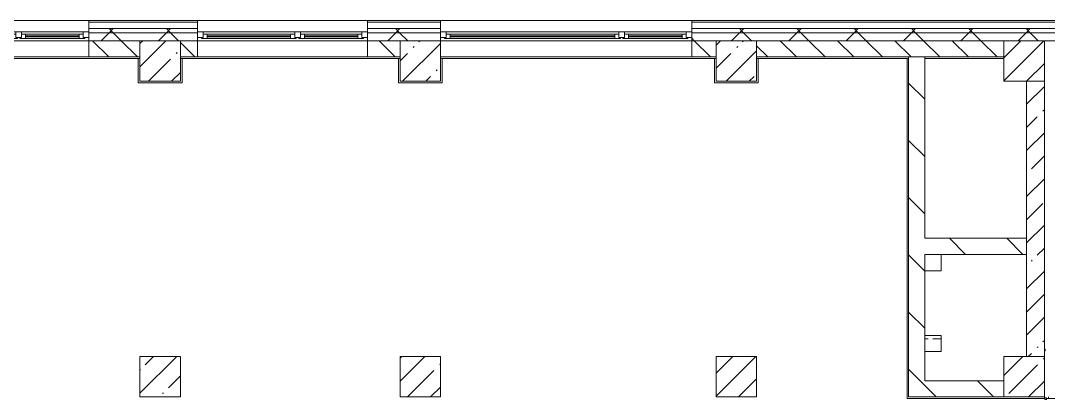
# Model space of a CAD drawing. Header units: millimetres. Extents: x 2623 to 211276, y -8553 to 29000.
# Drawn here: x 156334 to 169016, y 22669 to 27350 of the extents above; entities that cross this region are included whole.
import ezdxf

# ---------------------------------------------------------------- set-up
doc = ezdxf.new("R2010")
doc.units = ezdxf.units.MM
doc.linetypes.add('200_ШТРИХ__ш1_п0_6_', pattern=[160, 100, -60])
for name, color, linetype, lineweight in [('A-DETL-MBND-1', 7, '200_ШТРИХ__ш1_п0_6_', 9), ('A-GLAZ-1', 7, 'Continuous', 5), ('A-WALL', 7, 'Continuous', 9), ('A-WALL-3', 7, 'Continuous', 5), ('I-WALL-3', 7, 'Continuous', 5), ('S-COLS-2', 7, 'Continuous', 5)]:
    doc.layers.add(name, color=color, linetype=linetype, lineweight=lineweight)
doc.layers.add('A-FLOR-3', color=7, linetype='Continuous', lineweight=5, true_color=0xaaaaaa)
pattern_1 = [(45, (84266.1, 0), (-285.1231, 285.1231), []), (45, (84551.2, 0), (-285.1231, 285.1231), [504.031, -100.806, 16.764, -84.042])]
pattern_2 = [(45, (84266.1, 0), (-353.5534, 353.5534), []), (135, (84266.1, 0), (-353.5534, -353.5534), [])]
pattern_3 = [(135, (84266.1, 0), (-353.5534, -353.5534), [])]

# ---------------------------------------------------------------- blocks, each defined once
blk = doc.blocks.new('BSC_Колонна _Прямоугольная - 500х500-23287078-3_1_1_птичка')
at = {"layer": 'S-COLS-2'}
h = blk.add_hatch(dxfattribs=at)
h.set_pattern_fill('FP_68', color=256, style=0, pattern_type=2)
h.set_pattern_definition([(45, (-84450, -22950), (-285.1231, 285.1231), []), (45, (-84164.88, -22950), (-285.1231, 285.1231), [504.031, -100.806, 16.764, -84.042])])
h.paths.add_polyline_path([(-250, -250), (250, -250), (250, 250), (-250, 250), (-250, -160)])
for p, q in [((250, 250), (-250, 250)), ((-250, 250), (-250, -250)), ((250, -250), (250, 250)), ((-250, -250), (250, -250))]:
    blk.add_line(p, q, dxfattribs=at)
blk = doc.blocks.new('BSC_Колонна _Прямоугольная - 500х500-V76-3_1_1_птичка')
at = {"layer": 'S-COLS-2'}
h = blk.add_hatch(dxfattribs=at)
h.set_pattern_fill('FP_83', color=256, style=0, pattern_type=2)
h.set_pattern_definition([(45, (-77000, -22950), (-285.1231, 285.1231), []), (45, (-76714.88, -22950), (-285.1231, 285.1231), [504.031, -100.806, 16.764, -84.042])])
h.paths.add_polyline_path([(-250, -250), (250, -250), (250, 250), (-250, 250)])
for p, q in [((250, 250), (-250, 250)), ((-250, 250), (-250, -250)), ((250, -250), (250, 250)), ((-250, -250), (250, -250))]:
    blk.add_line(p, q, dxfattribs=at)
blk = doc.blocks.new('BSC_Колонна _Прямоугольная - 500х500-V77-3_1_1_птичка')
at = {"layer": 'S-COLS-2'}
h = blk.add_hatch(dxfattribs=at)
h.set_pattern_fill('FP_84', color=256, style=0, pattern_type=2)
h.set_pattern_definition([(45, (-73790, -22950), (-285.1231, 285.1231), []), (45, (-73504.88, -22950), (-285.1231, 285.1231), [504.031, -100.806, 16.764, -84.042])])
h.paths.add_polyline_path([(-250, -250), (250, -250), (250, 250), (-250, 250)])
for p, q in [((250, 250), (-250, 250)), ((-250, 250), (-250, -250)), ((250, -250), (250, 250)), ((-250, -250), (250, -250))]:
    blk.add_line(p, q, dxfattribs=at)
blk = doc.blocks.new('120_Окно_СКБ_2Ст - 120_Окно_СКБ_2Ст 3100х2500 _мал_створка слева_ 2-19089248-3_1_1_птичка')
at = {"layer": 'A-GLAZ-1'}
for p, q in [((-1550, -75), (-1550, -5)), ((-1550, -5), (-1480, -5)), ((1550, -5), (-1550, -5)), ((-1480, -75), (-1550, -75)), ((-1550, -75), (-1500, -75)), ((-1480, -75), (-1500, -75)), ((-1500, -75), (-1500, -85)), ((-1500, -85), (670, -85)), ((670, -85), (-1500, -85)), ((-1480, -5), (-1480, -75)), ((650, -35), (-1480, -35)), ((-1480, -35), (-1480, -75)), ((-1430, -85), (-1430, -35)), ((-1430, -55), (600, -55)), ((600, -65), (-1430, -65)), ((600, -85), (600, -35)), ((650, -75), (650, -5)), ((650, -5), (720, -5)), ((650, -75), (650, -35)), ((720, -75), (650, -75)), ((670, -75), (650, -75)), ((670, -75), (700, -75)), ((670, -85), (670, -75)), ((720, -75), (700, -75)), ((700, -75), (700, -85)), ((700, -85), (1500, -85)), ((1500, -85), (700, -85)), ((720, -5), (720, -75)), ((1480, -35), (720, -35)), ((720, -35), (720, -75)), ((770, -85), (770, -35)), ((770, -55), (1430, -55)), ((1430, -65), (770, -65)), ((1430, -85), (1430, -35)), ((1480, -75), (1480, -5)), ((1480, -5), (1550, -5)), ((1480, -75), (1480, -35)), ((1550, -75), (1480, -75)), ((1500, -75), (1480, -75)), ((1500, -75), (1550, -75)), ((1500, -85), (1500, -75)), ((1550, -5), (1550, -75))]:
    blk.add_line(p, q, dxfattribs=at)
blk = doc.blocks.new('120_Окно_СКБ_2Ст - 120_Окно_СКБ_2Ст 2100х2400 _мал створка справа_-19092174-3_1_1_птичка')
at = {"layer": 'A-GLAZ-1'}
for p, q in [((-1050, -75), (-1050, -5)), ((-1050, -5), (-980, -5)), ((1050, -5), (-1050, -5)), ((-980, -75), (-1050, -75)), ((-1050, -75), (-1000, -75)), ((-980, -75), (-1000, -75)), ((-1000, -75), (-1000, -85)), ((-1000, -85), (170, -85)), ((170, -85), (-1000, -85)), ((-980, -5), (-980, -75)), ((150, -35), (-980, -35)), ((-980, -35), (-980, -75)), ((-930, -85), (-930, -35)), ((-930, -55), (100, -55)), ((100, -65), (-930, -65)), ((100, -85), (100, -35)), ((150, -75), (150, -5)), ((150, -5), (220, -5)), ((150, -75), (150, -35)), ((220, -75), (150, -75)), ((170, -75), (150, -75)), ((170, -75), (200, -75)), ((170, -85), (170, -75)), ((220, -75), (200, -75)), ((200, -75), (200, -85)), ((200, -85), (1000, -85)), ((1000, -85), (200, -85)), ((220, -5), (220, -75)), ((980, -35), (220, -35)), ((220, -35), (220, -75)), ((270, -85), (270, -35)), ((270, -55), (930, -55)), ((930, -65), (270, -65)), ((930, -85), (930, -35)), ((980, -75), (980, -5)), ((980, -5), (1050, -5)), ((980, -75), (980, -35)), ((1050, -75), (980, -75)), ((1000, -75), (980, -75)), ((1000, -75), (1050, -75)), ((1000, -85), (1000, -75)), ((1050, -5), (1050, -75))]:
    blk.add_line(p, q, dxfattribs=at)
blk = doc.blocks.new('BSC_Колонна _Прямоугольная - 500х500-V129-3_1_1_птичка')
at = {"layer": 'S-COLS-2'}
h = blk.add_hatch(dxfattribs=at)
h.set_pattern_fill('FP_117', color=256, style=0, pattern_type=2)
h.set_pattern_definition([(45, (-80900, -22950), (-285.1231, 285.1231), []), (45, (-80614.88, -22950), (-285.1231, 285.1231), [504.031, -100.806, 16.764, -84.042])])
h.paths.add_polyline_path([(-250, -250), (250, -250), (250, 250), (-250, 250), (-250, -160)])
for p, q in [((250, 250), (-250, 250)), ((-250, 250), (-250, -250)), ((250, -250), (250, 250)), ((-250, -250), (250, -250))]:
    blk.add_line(p, q, dxfattribs=at)

msp = doc.modelspace()

# ---------------------------------------------------------------- hatches: boundary and pattern name
at = {"layer": 'A-WALL-3'}
h = msp.add_hatch(dxfattribs=at)
h.set_pattern_fill('FP_71', color=256, style=0, pattern_type=2)
h.set_pattern_definition(pattern_2)
h.paths.add_polyline_path([(177426.1, 27200), (177476.1, 27200), (177476.1, 27250), (164616.1, 27250), (164616.1, 27200), (176558.7, 27200)])
h.paths.add_polyline_path([(160616.1, 27200), (161516.1, 27200), (161516.1, 27250), (160616.1, 27250)])
h.paths.add_polyline_path([(155076.1, 27200), (155076.1, 27250), (153876.1, 27250), (153876.1, 27200), (154185.8, 27200)])
h.paths.add_polyline_path([(150457, 27200), (151376.1, 27200), (151376.1, 27250), (147126.1, 27250), (147126.1, 27200), (148592.6, 27200)])
h.paths.add_polyline_path([(157176.1, 27200), (158516.1, 27200), (158516.1, 27250), (157176.1, 27250)])
h.paths.add_polyline_path([(145796, 27200), (146226.1, 27200), (146226.1, 27250), (144126.1, 27250), (144126.1, 27200), (144863.8, 27200)])
h.paths.add_polyline_path([(142999.4, 27200), (143226.1, 27200), (143226.1, 27250), (142126.1, 27250), (142126.1, 27200)])
h.paths.add_polyline_path([(138338.4, 27200), (139026.1, 27200), (139026.1, 27250), (137526.1, 27250), (137526.1, 27200)])
h.paths.add_polyline_path([(134609.6, 27200), (135026.1, 27200), (135026.1, 27250), (133926.4, 27250), (133926.4, 27200)])
h.paths.add_polyline_path([(132745.1, 27200), (133026.4, 27200), (133026.4, 27250), (131926.1, 27250), (131926.1, 27200)])
h.paths.add_polyline_path([(126326.1, 27200), (128826.1, 27200), (128826.1, 27250), (126326.1, 27250)])
h = msp.add_hatch(dxfattribs=at)
h.set_pattern_fill('FP_71', color=256, style=0, pattern_type=2)
h.set_pattern_definition(pattern_2)
h.paths.add_polyline_path([(177326.1, 27100), (177426.1, 27100), (177426.1, 27200), (164616.1, 27200), (164616.1, 27100), (176558.7, 27100)])
h.paths.add_polyline_path([(155076.1, 27100), (155076.1, 27200), (153876.1, 27200), (153876.1, 27100), (154185.8, 27100)])
h.paths.add_polyline_path([(158516.1, 27100), (158516.1, 27200), (157176.1, 27200), (157176.1, 27100), (157914.7, 27100)])
h.paths.add_polyline_path([(160616.1, 27100), (161516.1, 27100), (161516.1, 27200), (160616.1, 27200)])
h.paths.add_polyline_path([(151376.1, 27100), (151376.1, 27200), (147126.1, 27200), (147126.1, 27100), (150457, 27100)])
h.paths.add_polyline_path([(144126.1, 27100), (146226.1, 27100), (146226.1, 27200), (144126.1, 27200)])
h.paths.add_polyline_path([(143226.1, 27100), (143226.1, 27200), (142126.1, 27200), (142126.1, 27100), (142999.4, 27100)])
h.paths.add_polyline_path([(138338.4, 27100), (139026.1, 27100), (139026.1, 27200), (137526.1, 27200), (137526.1, 27100)])
h.paths.add_polyline_path([(134609.6, 27100), (135026.1, 27100), (135026.1, 27200), (133926.4, 27200), (133926.4, 27100)])
h.paths.add_polyline_path([(132745.1, 27100), (133026.4, 27100), (133026.4, 27200), (131926.1, 27200), (131926.1, 27100)])
h.paths.add_polyline_path([(128084.1, 27100), (128826.1, 27100), (128826.1, 27200), (126426.1, 27200), (126426.1, 27100), (127026.1, 27100)])
h = msp.add_hatch(dxfattribs=at)
h.set_pattern_fill('FP_69', color=256, style=0, pattern_type=2)
h.set_pattern_definition([(135, (84266.1, 0), (-176.7767, -176.7767), [])])
h.paths.add_polyline_path([(166304.5, 26900), (168466.1, 26900), (168466.1, 27100), (165416.1, 27100), (165416.1, 26900)])
h.paths.add_polyline_path([(164906.2, 26900), (164916.1, 26900), (164916.1, 27100), (164616.1, 27100), (164616.1, 26900)])
h.paths.add_polyline_path([(150426.1, 26900), (150426.1, 27100), (147126.1, 27100), (147126.1, 26900), (148592.6, 26900)])
h.paths.add_polyline_path([(153876.1, 26900), (154576.1, 26900), (154576.1, 27100), (153876.1, 27100)])
h.paths.add_polyline_path([(151376.1, 26900), (151376.1, 27100), (151026.1, 27100), (151026.1, 26900)])
h.paths.add_polyline_path([(157176.1, 26900), (157806.1, 26900), (157806.1, 27100), (157176.1, 27100)])
h.paths.add_polyline_path([(158306.1, 26900), (158516.1, 26900), (158516.1, 27100), (158306.1, 27100)])
h.paths.add_polyline_path([(161016.1, 26900), (161016.1, 27100), (160616.1, 27100), (160616.1, 26900), (160711.3, 26900)])
h.paths.add_polyline_path([(144126.1, 26900), (144426.1, 26900), (144426.1, 27100), (144126.1, 27100)])
h.paths.add_polyline_path([(142126.1, 26900), (143226.1, 26900), (143226.1, 27100), (142126.1, 27100)])
h.paths.add_polyline_path([(138426.1, 26900), (138426.1, 27100), (137526.1, 27100), (137526.1, 26900), (138338.4, 26900)])
h.paths.add_polyline_path([(145026.1, 26900), (146226.1, 26900), (146226.1, 27100), (145026.1, 27100)])
h.paths.add_polyline_path([(133926.4, 26900), (135026.1, 26900), (135026.1, 27100), (133926.4, 27100)])
h.paths.add_polyline_path([(132426.1, 26900), (132426.1, 27100), (131926.1, 27100), (131926.1, 26900)])
h.paths.add_polyline_path([(128826.1, 26900), (128826.1, 27100), (127026.1, 27100), (127026.1, 26900), (128084.1, 26900)])
at = {"layer": 'I-WALL-3'}
h = msp.add_hatch(dxfattribs=at)
h.set_pattern_fill('FP_70', color=256, style=0, pattern_type=2)
h.set_pattern_definition(pattern_3)
h.paths.add_polyline_path([(167291.2, 24259.9), (167491.2, 24259.9), (167491.2, 26900), (167291.2, 26900), (167291.2, 25103.8)])
h = msp.add_hatch(dxfattribs=at)
h.set_pattern_fill('FP_67', color=256, style=0, pattern_type=2)
h.set_pattern_definition(pattern_1)
h.paths.add_polyline_path([(168746.1, 23200), (168966.1, 23200), (168966.1, 26600), (168746.1, 26600), (168746.1, 23946.9)])
h = msp.add_hatch(dxfattribs=at)
h.set_pattern_fill('FP_70', color=256, style=0, pattern_type=2)
h.set_pattern_definition(pattern_3)
h.paths.add_polyline_path([(168746.1, 24460), (168746.1, 24660), (167491.2, 24660), (167491.2, 24460)])
h = msp.add_hatch(dxfattribs=at)
h.set_pattern_fill('FP_70', color=256, style=0, pattern_type=2)
h.set_pattern_definition(pattern_3)
h.paths.add_polyline_path([(167291.2, 22700), (167491.2, 22700), (167491.2, 24259.9), (167291.2, 24259.9), (167291.2, 22790)])
h = msp.add_hatch(dxfattribs=at)
h.set_pattern_fill('FP_70', color=256, style=0, pattern_type=2)
h.set_pattern_definition(pattern_3)
h.paths.add_polyline_path([(168466.1, 22700), (168466.1, 22900), (167491.2, 22900), (167491.2, 22700)])
at = {"layer": 'S-COLS-2'}
h = msp.add_hatch(dxfattribs=at)
h.set_pattern_fill('FP_67', color=256, style=0, pattern_type=2)
h.set_pattern_definition(pattern_1)
h.paths.add_polyline_path([(157914.7, 26600), (158306.1, 26600), (158306.1, 27100), (157806.1, 27100), (157806.1, 26600)])
h = msp.add_hatch(dxfattribs=at)
h.set_pattern_fill('FP_67', color=256, style=0, pattern_type=2)
h.set_pattern_definition(pattern_1)
h.paths.add_polyline_path([(161516.1, 26600), (161516.1, 27100), (161016.1, 27100), (161016.1, 26600)])
h = msp.add_hatch(dxfattribs=at)
h.set_pattern_fill('FP_67', color=256, style=0, pattern_type=2)
h.set_pattern_definition(pattern_1)
h.paths.add_polyline_path([(165416.1, 26600), (165416.1, 27100), (164916.1, 27100), (164916.1, 26600), (165372.3, 26600)])
h = msp.add_hatch(dxfattribs=at)
h.set_pattern_fill('FP_67', color=256, style=0, pattern_type=2)
h.set_pattern_definition(pattern_1)
h.paths.add_polyline_path([(168466.1, 26600), (168966.1, 26600), (168966.1, 27100), (168466.1, 27100), (168466.1, 26839.2)])

# ---------------------------------------------------------------- linework, layer by layer
at = {"layer": 'A-DETL-MBND-1'}
for p, q in [((167691.2, 23420), (167491.2, 23420)), ((168976.1, 23290.5), (168966.1, 23290.5)), ((168966.1, 23270.5), (168976.1, 23270.5)), ((168976.1, 23270.5), (168976.1, 23290.5))]:
    msp.add_line(p, q, dxfattribs=at)
at = {"layer": 'A-FLOR-3'}
for p, q in [((157786.1, 26580), (157786.1, 26880)), ((158326.1, 26880), (158326.1, 26580)), ((160996.1, 26580), (160996.1, 26880)), ((161536.1, 26880), (161536.1, 26580)), ((164896.1, 26580), (164896.1, 26880)), ((165436.2, 26880), (165436.2, 26580)), ((167271.2, 22680), (167271.2, 26880)), ((158326.1, 26580), (157786.1, 26580)), ((161536.1, 26580), (160996.1, 26580)), ((165436.2, 26580), (164896.1, 26580)), ((167491.2, 24459.9), (167691.2, 24459.9)), ((167691.2, 24459.9), (167691.2, 24259.9)), ((167691.2, 24259.9), (167491.2, 24259.9)), ((167491.2, 23459.9), (167691.2, 23459.9)), ((167691.2, 23459.9), (167691.2, 23259.9)), ((167691.2, 23259.9), (167491.2, 23259.9)), ((168970.7, 22680), (167271.2, 22680)), ((168966.1, 22680), (168966.1, 22700)), ((169256.1, 22680), (168990.7, 22680)), ((169016.1, 22700), (169016.1, 22680))]:
    msp.add_line(p, q, dxfattribs=at)
at = {"layer": 'A-WALL'}
for p, q in [((158516.1, 27330), (157176.1, 27330)), ((161516.1, 27330), (160616.1, 27330)), ((177556.1, 27330), (164616.1, 27330)), ((158516.1, 27250), (157176.1, 27250)), ((158516.1, 27200), (157176.1, 27200)), ((161516.1, 27250), (160616.1, 27250)), ((161516.1, 27200), (160616.1, 27200)), ((177476.1, 27250), (164616.1, 27250)), ((177426.1, 27200), (164616.1, 27200)), ((167491.2, 26900), (167291.2, 26900))]:
    msp.add_line(p, q, dxfattribs=at)
at = {"layer": 'A-WALL-3'}
for p, q in [((177576.1, 27350), (153876.1, 27350)), ((157176.1, 27350), (157176.1, 26900)), ((158516.1, 26900), (158516.1, 27350)), ((160616.1, 27350), (160616.1, 26900)), ((161516.1, 27100), (161516.1, 27350)), ((164616.1, 27350), (164616.1, 26900)), ((177076.1, 27100), (153876.1, 27100)), ((157806.1, 26900), (157806.1, 27100)), ((158306.1, 27100), (158306.1, 26900)), ((161016.1, 26900), (161016.1, 27100)), ((164916.1, 26900), (164916.1, 27100)), ((165416.1, 27100), (165416.1, 26900)), ((168466.1, 26900), (168466.1, 27100)), ((157176.1, 26900), (157806.1, 26900)), ((158306.1, 26900), (158516.1, 26900)), ((160616.1, 26900), (161016.1, 26900)), ((164616.1, 26900), (164916.1, 26900)), ((165416.1, 26900), (167291.2, 26900)), ((167491.2, 26900), (168466.1, 26900)), ((168990.7, 22689), (168970.7, 22689)), ((168970.7, 22689), (168970.7, 22669)), ((168970.7, 22669), (168990.7, 22669)), ((168990.7, 22669), (168990.7, 22689))]:
    msp.add_line(p, q, dxfattribs=at)
at = {"layer": 'I-WALL-3'}
for p, q in [((155076.1, 27100), (157176.1, 27100)), ((158516.1, 27100), (160616.1, 27100)), ((161516.1, 27100), (164616.1, 27100)), ((157176.1, 26900), (155076.1, 26900)), ((160616.1, 26900), (158516.1, 26900)), ((164616.1, 26900), (161516.1, 26900)), ((167291.2, 26900), (167291.2, 22700)), ((167491.2, 24660), (167491.2, 26900)), ((157806.1, 26880), (155076.1, 26880)), ((161016.1, 26880), (158306.1, 26880)), ((164916.1, 26880), (161516.1, 26880)), ((167291.2, 26880), (165416.1, 26880)), ((168466.1, 26880), (167491.2, 26880)), ((168966.1, 26600), (168746.1, 26600)), ((168746.1, 26600), (168746.1, 23200)), ((168966.1, 23200), (168966.1, 26600)), ((168746.1, 24660), (167491.2, 24660)), ((167491.2, 24460), (168746.1, 24460)), ((167491.2, 22900), (167491.2, 24460)), ((168466.1, 22900), (167491.2, 22900)), ((167291.2, 22700), (168466.1, 22700))]:
    msp.add_line(p, q, dxfattribs=at)
at = {"layer": 'S-COLS-2'}
for p, q in [((158306.1, 27100), (157806.1, 27100)), ((157806.1, 27100), (157806.1, 26900)), ((158306.1, 26900), (158306.1, 27100)), ((161516.1, 27100), (161016.1, 27100)), ((161016.1, 27100), (161016.1, 26900)), ((161516.1, 26600), (161516.1, 27100)), ((165416.1, 27100), (164916.1, 27100)), ((164916.1, 27100), (164916.1, 26900)), ((165416.1, 26900), (165416.1, 27100)), ((168966.1, 27100), (168466.1, 27100)), ((168466.1, 27100), (168466.1, 26900)), ((168966.1, 26600), (168966.1, 27100)), ((157806.1, 26900), (157806.1, 26600)), ((158306.1, 26600), (158306.1, 26900)), ((161016.1, 26900), (161016.1, 26600)), ((164916.1, 26900), (164916.1, 26600)), ((165416.1, 26600), (165416.1, 26900)), ((168466.1, 26900), (168466.1, 26600)), ((157806.1, 26600), (158306.1, 26600)), ((161016.1, 26600), (161516.1, 26600)), ((164916.1, 26600), (165416.1, 26600)), ((168466.1, 26600), (168966.1, 26600))]:
    msp.add_line(p, q, dxfattribs=at)

# ---------------------------------------------------------------- block references
at = {"layer": 'A-GLAZ-1'}
for name, p in [('120_Окно_СКБ_2Ст - 120_Окно_СКБ_2Ст 2100х2400 _мал створка справа_-19092174-3_1_1_птичка', (156126.1, 27215)), ('120_Окно_СКБ_2Ст - 120_Окно_СКБ_2Ст 2100х2400 _мал створка справа_-19092174-3_1_1_птичка', (159566.1, 27215)), ('120_Окно_СКБ_2Ст - 120_Окно_СКБ_2Ст 3100х2500 _мал_створка слева_ 2-19089248-3_1_1_птичка', (163066.1, 27215))]:
    msp.add_blockref(name, p, dxfattribs=at)
at = {"layer": 'S-COLS-2'}
for name, p in [('BSC_Колонна _Прямоугольная - 500х500-V77-3_1_1_птичка', (158056.1, 22950)), ('BSC_Колонна _Прямоугольная - 500х500-V76-3_1_1_птичка', (161266.1, 22950)), ('BSC_Колонна _Прямоугольная - 500х500-V129-3_1_1_птичка', (165166.1, 22950)), ('BSC_Колонна _Прямоугольная - 500х500-23287078-3_1_1_птичка', (168716.1, 22950))]:
    msp.add_blockref(name, p, dxfattribs=at)

doc.saveas('drawing.dxf')
